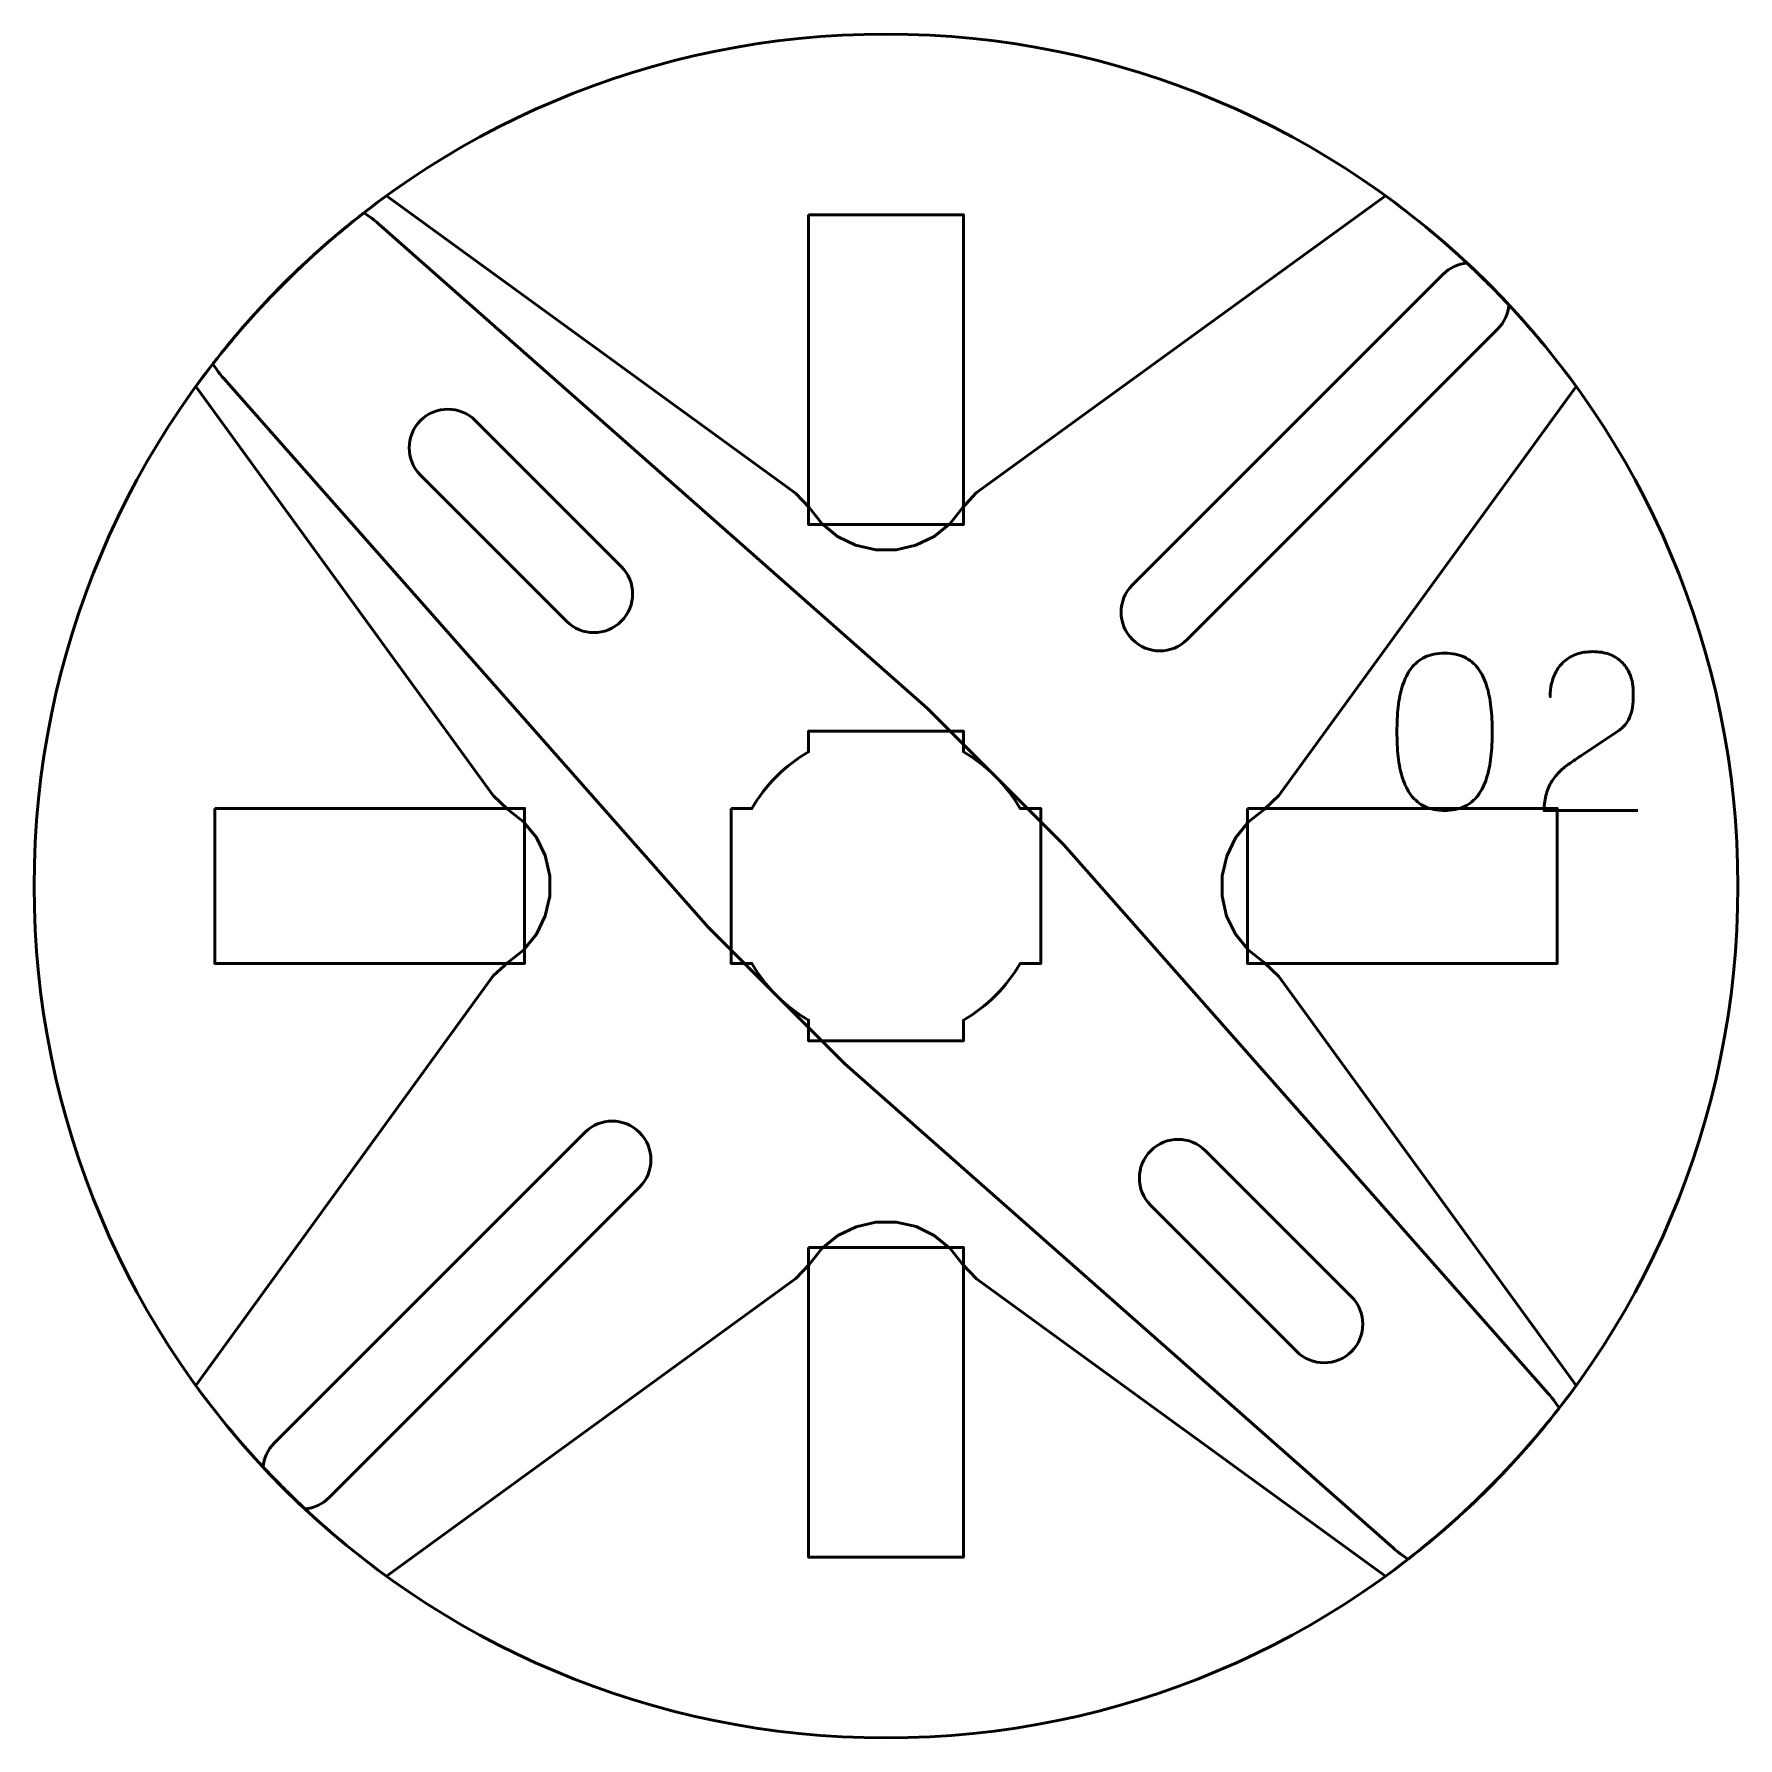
# Model space of a CAD drawing. Header units: centimetres. Extents: x -12.15 to -8.85, y -16.5 to -13.2.
import ezdxf

# ---------------------------------------------------------------- set-up
doc = ezdxf.new("R2010")
doc.units = ezdxf.units.CM
doc.header["$MEASUREMENT"] = 0
doc.layers.add('Layer 1', color=7, linetype='Continuous')

msp = doc.modelspace()

# ---------------------------------------------------------------- linework, layer by layer
at = {"layer": 'Layer 1', "lineweight": 53}
msp.add_ellipse((-10.5, -14.85), major_axis=(0, 1.65), ratio=1, dxfattribs=at)
at = {"layer": 'Layer 1', "color": 5, "lineweight": 53}
for points, knots in [([(-11.46744, -13.51347), (-11.46744, -13.51347), (-10.67532, -14.08937), (-10.67532, -14.08937), (-10.67532, -14.08937), (-10.67532, -14.08937), (-10.64843, -14.11738), (-10.64843, -14.11738), (-10.64843, -14.11738), (-10.64843, -14.11738), (-10.62435, -14.14819), (-10.62435, -14.14819), (-10.62435, -14.14819), (-10.62435, -14.14819), (-10.5941, -14.17283), (-10.5941, -14.17283), (-10.5941, -14.17283), (-10.5941, -14.17283), (-10.55882, -14.19019), (-10.55882, -14.19019), (-10.55882, -14.19019), (-10.55882, -14.19019), (-10.5196, -14.19916), (-10.5196, -14.19916), (-10.5196, -14.19916), (-10.5196, -14.19916), (-10.48039, -14.19915), (-10.48039, -14.19915), (-10.48039, -14.19915), (-10.48039, -14.19915), (-10.44231, -14.19019), (-10.44231, -14.19019), (-10.44231, -14.19019), (-10.44231, -14.19019), (-10.40646, -14.17338), (-10.40646, -14.17338), (-10.40646, -14.17338), (-10.40646, -14.17338), (-10.37565, -14.14818), (-10.37565, -14.14818), (-10.37565, -14.14818), (-10.37565, -14.14818), (-10.35158, -14.11738), (-10.35158, -14.11738), (-10.35158, -14.11738), (-10.35158, -14.11738), (-10.32525, -14.08881), (-10.32525, -14.08881), (-10.32525, -14.08881), (-10.32525, -14.08881), (-9.53251, -13.51349), (-9.53251, -13.51349), (-9.53251, -13.51349), (-9.39089, -13.6162), (-9.26626, -13.74087), (-9.16353, -13.88247), (-9.16353, -13.88247), (-9.16353, -13.88247), (-9.73936, -14.6747), (-9.73936, -14.6747), (-9.73936, -14.6747), (-9.73936, -14.6747), (-9.76738, -14.70158), (-9.76738, -14.70158), (-9.76738, -14.70158), (-9.76738, -14.70158), (-9.79817, -14.72566), (-9.79817, -14.72566), (-9.79817, -14.72566), (-9.79817, -14.72566), (-9.82337, -14.75647), (-9.82337, -14.75647), (-9.82337, -14.75647), (-9.82337, -14.75647), (-9.84018, -14.79232), (-9.84018, -14.79232), (-9.84018, -14.79232), (-9.84018, -14.79232), (-9.84914, -14.83039), (-9.84914, -14.83039), (-9.84914, -14.83039), (-9.84914, -14.83039), (-9.84915, -14.86961), (-9.84915, -14.86961), (-9.84915, -14.86961), (-9.84915, -14.86961), (-9.84075, -14.90826), (-9.84075, -14.90826), (-9.84075, -14.90826), (-9.84075, -14.90826), (-9.82338, -14.94355), (-9.82338, -14.94355), (-9.82338, -14.94355), (-9.82338, -14.94355), (-9.79818, -14.97436), (-9.79818, -14.97436), (-9.79818, -14.97436), (-9.79818, -14.97436), (-9.76737, -14.99844), (-9.76737, -14.99844), (-9.76737, -14.99844), (-9.76737, -14.99844), (-9.73936, -15.02532), (-9.73936, -15.02532), (-9.73936, -15.02532), (-9.73936, -15.02532), (-9.16354, -15.81754), (-9.16354, -15.81754), (-9.16354, -15.81754), (-9.26625, -15.95914), (-9.39089, -16.08376), (-9.53247, -16.18647), (-9.53247, -16.18647), (-9.53247, -16.18647), (-10.32468, -15.61064), (-10.32468, -15.61064), (-10.32468, -15.61064), (-10.32468, -15.61064), (-10.35157, -15.58264), (-10.35157, -15.58264), (-10.35157, -15.58264), (-10.35157, -15.58264), (-10.37565, -15.55183), (-10.37565, -15.55183), (-10.37565, -15.55183), (-10.37565, -15.55183), (-10.40646, -15.52663), (-10.40646, -15.52663), (-10.40646, -15.52663), (-10.40646, -15.52663), (-10.44175, -15.50926), (-10.44175, -15.50926), (-10.44175, -15.50926), (-10.44175, -15.50926), (-10.4804, -15.50086), (-10.4804, -15.50086), (-10.4804, -15.50086), (-10.4804, -15.50086), (-10.51961, -15.50086), (-10.51961, -15.50086), (-10.51961, -15.50086), (-10.51961, -15.50086), (-10.55769, -15.50983), (-10.55769, -15.50983), (-10.55769, -15.50983), (-10.55769, -15.50983), (-10.59354, -15.52663), (-10.59354, -15.52663), (-10.59354, -15.52663), (-10.59354, -15.52663), (-10.62435, -15.55184), (-10.62435, -15.55184), (-10.62435, -15.55184), (-10.62435, -15.55184), (-10.64843, -15.58264), (-10.64843, -15.58264), (-10.64843, -15.58264), (-10.64843, -15.58264), (-10.67475, -15.61009), (-10.67475, -15.61009), (-10.67475, -15.61009), (-10.67475, -15.61009), (-11.46753, -16.18646), (-11.46753, -16.18646), (-11.46753, -16.18646), (-11.60914, -16.08375), (-11.73378, -15.95909), (-11.8365, -15.81749), (-11.8365, -15.81749), (-11.8365, -15.81749), (-11.26064, -15.0242), (-11.26064, -15.0242), (-11.26064, -15.0242), (-11.26064, -15.0242), (-11.23263, -14.99844), (-11.23263, -14.99844), (-11.23263, -14.99844), (-11.23263, -14.99844), (-11.20183, -14.97436), (-11.20183, -14.97436), (-11.20183, -14.97436), (-11.20183, -14.97436), (-11.17662, -14.94355), (-11.17662, -14.94355), (-11.17662, -14.94355), (-11.17662, -14.94355), (-11.15982, -14.9077), (-11.15982, -14.9077), (-11.15982, -14.9077), (-11.15982, -14.9077), (-11.15086, -14.86961), (-11.15086, -14.86961), (-11.15086, -14.86961), (-11.15086, -14.86961), (-11.15085, -14.83041), (-11.15085, -14.83041), (-11.15085, -14.83041), (-11.15085, -14.83041), (-11.15982, -14.79119), (-11.15982, -14.79119), (-11.15982, -14.79119), (-11.15982, -14.79119), (-11.17718, -14.75591), (-11.17718, -14.75591), (-11.17718, -14.75591), (-11.17718, -14.75591), (-11.20182, -14.72567), (-11.20182, -14.72567), (-11.20182, -14.72567), (-11.20182, -14.72567), (-11.23263, -14.70158), (-11.23263, -14.70158), (-11.23263, -14.70158), (-11.23263, -14.70158), (-11.26064, -14.67469), (-11.26064, -14.67469), (-11.26064, -14.67469), (-11.26064, -14.67469), (-11.83654, -13.88257), (-11.83654, -13.88257), (-11.83654, -13.88257), (-11.73379, -13.74091), (-11.60911, -13.61621), (-11.46744, -13.51347)], [0, 0, 0, 0, 0.0178571, 0.0178571, 0.0178571, 0.0178571, 0.0357143, 0.0357143, 0.0357143, 0.0357143, 0.0535714, 0.0535714, 0.0535714, 0.0535714, 0.0714286, 0.0714286, 0.0714286, 0.0714286, 0.0892857, 0.0892857, 0.0892857, 0.0892857, 0.1071429, 0.1071429, 0.1071429, 0.1071429, 0.125, 0.125, 0.125, 0.125, 0.1428571, 0.1428571, 0.1428571, 0.1428571, 0.1607143, 0.1607143, 0.1607143, 0.1607143, 0.1785714, 0.1785714, 0.1785714, 0.1785714, 0.1964286, 0.1964286, 0.1964286, 0.1964286, 0.2142857, 0.2142857, 0.2142857, 0.2142857, 0.2321429, 0.2321429, 0.2321429, 0.2321429, 0.25, 0.25, 0.25, 0.25, 0.2678571, 0.2678571, 0.2678571, 0.2678571, 0.2857143, 0.2857143, 0.2857143, 0.2857143, 0.3035714, 0.3035714, 0.3035714, 0.3035714, 0.3214286, 0.3214286, 0.3214286, 0.3214286, 0.3392857, 0.3392857, 0.3392857, 0.3392857, 0.3571429, 0.3571429, 0.3571429, 0.3571429, 0.375, 0.375, 0.375, 0.375, 0.3928571, 0.3928571, 0.3928571, 0.3928571, 0.4107143, 0.4107143, 0.4107143, 0.4107143, 0.4285714, 0.4285714, 0.4285714, 0.4285714, 0.4464286, 0.4464286, 0.4464286, 0.4464286, 0.4642857, 0.4642857, 0.4642857, 0.4642857, 0.4821429, 0.4821429, 0.4821429, 0.4821429, 0.5, 0.5, 0.5, 0.5, 0.5178571, 0.5178571, 0.5178571, 0.5178571, 0.5357143, 0.5357143, 0.5357143, 0.5357143, 0.5535714, 0.5535714, 0.5535714, 0.5535714, 0.5714286, 0.5714286, 0.5714286, 0.5714286, 0.5892857, 0.5892857, 0.5892857, 0.5892857, 0.6071429, 0.6071429, 0.6071429, 0.6071429, 0.625, 0.625, 0.625, 0.625, 0.6428571, 0.6428571, 0.6428571, 0.6428571, 0.6607143, 0.6607143, 0.6607143, 0.6607143, 0.6785714, 0.6785714, 0.6785714, 0.6785714, 0.6964286, 0.6964286, 0.6964286, 0.6964286, 0.7142857, 0.7142857, 0.7142857, 0.7142857, 0.7321429, 0.7321429, 0.7321429, 0.7321429, 0.75, 0.75, 0.75, 0.75, 0.7678571, 0.7678571, 0.7678571, 0.7678571, 0.7857143, 0.7857143, 0.7857143, 0.7857143, 0.8035714, 0.8035714, 0.8035714, 0.8035714, 0.8214286, 0.8214286, 0.8214286, 0.8214286, 0.8392857, 0.8392857, 0.8392857, 0.8392857, 0.8571429, 0.8571429, 0.8571429, 0.8571429, 0.875, 0.875, 0.875, 0.875, 0.8928571, 0.8928571, 0.8928571, 0.8928571, 0.9107143, 0.9107143, 0.9107143, 0.9107143, 0.9285714, 0.9285714, 0.9285714, 0.9285714, 0.9464286, 0.9464286, 0.9464286, 0.9464286, 0.9642857, 0.9642857, 0.9642857, 0.9642857, 0.9821429, 0.9821429, 0.9821429, 0.9821429, 1, 1, 1, 1]), ([(-10.57955, -15.19471), (-10.57955, -15.19471), (-10.84471, -14.92955), (-10.84471, -14.92955), (-10.84471, -14.92955), (-10.84471, -14.92955), (-11.77279, -13.87773), (-11.77279, -13.87773), (-11.77279, -13.87773), (-11.78482, -13.8657), (-11.79508, -13.85257), (-11.80361, -13.83866), (-11.80361, -13.83866), (-11.71877, -13.72947), (-11.62053, -13.63124), (-11.51134, -13.54639), (-11.51134, -13.54639), (-11.49743, -13.55492), (-11.4843, -13.56518), (-11.47227, -13.57721), (-11.47227, -13.57721), (-11.47227, -13.57721), (-10.42045, -14.50529), (-10.42045, -14.50529), (-10.42045, -14.50529), (-10.42045, -14.50529), (-10.15529, -14.77045), (-10.15529, -14.77045), (-10.15529, -14.77045), (-10.15529, -14.77045), (-9.22721, -15.82227), (-9.22721, -15.82227), (-9.22721, -15.82227), (-9.21518, -15.8343), (-9.20492, -15.84743), (-9.19639, -15.86134), (-9.19639, -15.86134), (-9.28123, -15.97053), (-9.37947, -16.06877), (-9.48865, -16.15361), (-9.48865, -16.15361), (-9.50256, -16.14508), (-9.5157, -16.13482), (-9.52773, -16.12279), (-9.52773, -16.12279), (-9.52773, -16.12279), (-10.57955, -15.19471), (-10.57955, -15.19471)], [0, 0, 0, 0, 0.0833333, 0.0833333, 0.0833333, 0.0833333, 0.1666667, 0.1666667, 0.1666667, 0.1666667, 0.25, 0.25, 0.25, 0.25, 0.3333333, 0.3333333, 0.3333333, 0.3333333, 0.4166667, 0.4166667, 0.4166667, 0.4166667, 0.5, 0.5, 0.5, 0.5, 0.5833333, 0.5833333, 0.5833333, 0.5833333, 0.6666667, 0.6666667, 0.6666667, 0.6666667, 0.75, 0.75, 0.75, 0.75, 0.8333333, 0.8333333, 0.8333333, 0.8333333, 0.9166667, 0.9166667, 0.9166667, 0.9166667, 1, 1, 1, 1]), ([(-9.41808, -14.70381), (-9.40327, -14.70374), (-9.3905, -14.70113), (-9.37984, -14.69605), (-9.37984, -14.69605), (-9.36926, -14.69097), (-9.36044, -14.6837), (-9.35339, -14.67446), (-9.35339, -14.67446), (-9.3464, -14.66515), (-9.3409, -14.65414), (-9.33681, -14.64144), (-9.33681, -14.64144), (-9.33278, -14.62874), (-9.32989, -14.61484), (-9.32827, -14.5996), (-9.32827, -14.5996), (-9.32657, -14.58436), (-9.32573, -14.56834), (-9.3258, -14.55141), (-9.3258, -14.55141), (-9.32573, -14.53455), (-9.32657, -14.51853), (-9.32827, -14.50336), (-9.32827, -14.50336), (-9.32989, -14.48819), (-9.33278, -14.47422), (-9.33681, -14.46152), (-9.33681, -14.46152), (-9.3409, -14.44889), (-9.3464, -14.43789), (-9.35339, -14.4285), (-9.35339, -14.4285), (-9.36044, -14.41919), (-9.36926, -14.41192), (-9.37984, -14.40684), (-9.37984, -14.40684), (-9.3905, -14.40169), (-9.40327, -14.39908), (-9.41808, -14.39901), (-9.41808, -14.39901), (-9.4329, -14.39908), (-9.44567, -14.40169), (-9.45633, -14.40684), (-9.45633, -14.40684), (-9.46691, -14.41192), (-9.47573, -14.41919), (-9.48278, -14.4285), (-9.48278, -14.4285), (-9.48977, -14.43789), (-9.49527, -14.44889), (-9.49936, -14.46152), (-9.49936, -14.46152), (-9.50339, -14.47422), (-9.50628, -14.48819), (-9.5079, -14.50336), (-9.5079, -14.50336), (-9.50959, -14.51853), (-9.51044, -14.53455), (-9.51037, -14.55141), (-9.51037, -14.55141), (-9.51044, -14.56834), (-9.50959, -14.58436), (-9.5079, -14.5996), (-9.5079, -14.5996), (-9.50628, -14.61484), (-9.50339, -14.62874), (-9.49936, -14.64144), (-9.49936, -14.64144), (-9.49527, -14.65414), (-9.48977, -14.66515), (-9.48278, -14.67446), (-9.48278, -14.67446), (-9.47573, -14.6837), (-9.46691, -14.69097), (-9.45633, -14.69605), (-9.45633, -14.69605), (-9.44567, -14.70113), (-9.4329, -14.70374), (-9.41808, -14.70381)], [0, 0, 0, 0, 0.05, 0.05, 0.05, 0.05, 0.1, 0.1, 0.1, 0.1, 0.15, 0.15, 0.15, 0.15, 0.2, 0.2, 0.2, 0.2, 0.25, 0.25, 0.25, 0.25, 0.3, 0.3, 0.3, 0.3, 0.35, 0.35, 0.35, 0.35, 0.4, 0.4, 0.4, 0.4, 0.45, 0.45, 0.45, 0.45, 0.5, 0.5, 0.5, 0.5, 0.55, 0.55, 0.55, 0.55, 0.6, 0.6, 0.6, 0.6, 0.65, 0.65, 0.65, 0.65, 0.7, 0.7, 0.7, 0.7, 0.75, 0.75, 0.75, 0.75, 0.8, 0.8, 0.8, 0.8, 0.85, 0.85, 0.85, 0.85, 0.9, 0.9, 0.9, 0.9, 0.95, 0.95, 0.95, 0.95, 1, 1, 1, 1]), ([(-9.41808, -14.70381), (-9.40327, -14.70374), (-9.3905, -14.70113), (-9.37984, -14.69605), (-9.37984, -14.69605), (-9.36926, -14.69097), (-9.36044, -14.6837), (-9.35339, -14.67446), (-9.35339, -14.67446), (-9.3464, -14.66515), (-9.3409, -14.65414), (-9.33681, -14.64144), (-9.33681, -14.64144), (-9.33278, -14.62874), (-9.32989, -14.61484), (-9.32827, -14.5996), (-9.32827, -14.5996), (-9.32657, -14.58436), (-9.32573, -14.56834), (-9.3258, -14.55141), (-9.3258, -14.55141), (-9.32573, -14.53455), (-9.32657, -14.51853), (-9.32827, -14.50336), (-9.32827, -14.50336), (-9.32989, -14.48819), (-9.33278, -14.47422), (-9.33681, -14.46152), (-9.33681, -14.46152), (-9.3409, -14.44889), (-9.3464, -14.43789), (-9.35339, -14.4285), (-9.35339, -14.4285), (-9.36044, -14.41919), (-9.36926, -14.41192), (-9.37984, -14.40684), (-9.37984, -14.40684), (-9.3905, -14.40169), (-9.40327, -14.39908), (-9.41808, -14.39901), (-9.41808, -14.39901), (-9.4329, -14.39908), (-9.44567, -14.40169), (-9.45633, -14.40684), (-9.45633, -14.40684), (-9.46691, -14.41192), (-9.47573, -14.41919), (-9.48278, -14.4285), (-9.48278, -14.4285), (-9.48977, -14.43789), (-9.49527, -14.44889), (-9.49936, -14.46152), (-9.49936, -14.46152), (-9.50339, -14.47422), (-9.50628, -14.48819), (-9.5079, -14.50336), (-9.5079, -14.50336), (-9.50959, -14.51853), (-9.51044, -14.53455), (-9.51037, -14.55141), (-9.51037, -14.55141), (-9.51044, -14.56834), (-9.50959, -14.58436), (-9.5079, -14.5996), (-9.5079, -14.5996), (-9.50628, -14.61484), (-9.50339, -14.62874), (-9.49936, -14.64144), (-9.49936, -14.64144), (-9.49527, -14.65414), (-9.48977, -14.66515), (-9.48278, -14.67446), (-9.48278, -14.67446), (-9.47573, -14.6837), (-9.46691, -14.69097), (-9.45633, -14.69605), (-9.45633, -14.69605), (-9.44567, -14.70113), (-9.4329, -14.70374), (-9.41808, -14.70381)], [0, 0, 0, 0, 0.05, 0.05, 0.05, 0.05, 0.1, 0.1, 0.1, 0.1, 0.15, 0.15, 0.15, 0.15, 0.2, 0.2, 0.2, 0.2, 0.25, 0.25, 0.25, 0.25, 0.3, 0.3, 0.3, 0.3, 0.35, 0.35, 0.35, 0.35, 0.4, 0.4, 0.4, 0.4, 0.45, 0.45, 0.45, 0.45, 0.5, 0.5, 0.5, 0.5, 0.55, 0.55, 0.55, 0.55, 0.6, 0.6, 0.6, 0.6, 0.65, 0.65, 0.65, 0.65, 0.7, 0.7, 0.7, 0.7, 0.75, 0.75, 0.75, 0.75, 0.8, 0.8, 0.8, 0.8, 0.85, 0.85, 0.85, 0.85, 0.9, 0.9, 0.9, 0.9, 0.95, 0.95, 0.95, 0.95, 1, 1, 1, 1]), ([(-9.04386, -14.70381), (-9.04386, -14.70381), (-9.22547, -14.70381), (-9.22547, -14.70381), (-9.22547, -14.70381), (-9.22512, -14.69153), (-9.22357, -14.68067), (-9.22095, -14.67135), (-9.22095, -14.67135), (-9.21827, -14.66204), (-9.21468, -14.65386), (-9.21023, -14.6468), (-9.21023, -14.6468), (-9.20571, -14.63975), (-9.20056, -14.63347), (-9.19471, -14.62796), (-9.19471, -14.62796), (-9.18885, -14.62239), (-9.18257, -14.61731), (-9.1758, -14.61251), (-9.1758, -14.61251), (-9.16903, -14.60778), (-9.16204, -14.60306), (-9.15477, -14.5984), (-9.15477, -14.5984), (-9.15477, -14.5984), (-9.08238, -14.55014), (-9.08238, -14.55014), (-9.08238, -14.55014), (-9.07498, -14.54492), (-9.06919, -14.53921), (-9.0651, -14.53307), (-9.0651, -14.53307), (-9.06094, -14.52693), (-9.05804, -14.52044), (-9.05628, -14.51359), (-9.05628, -14.51359), (-9.05459, -14.50682), (-9.05353, -14.49984), (-9.05318, -14.49278), (-9.05318, -14.49278), (-9.05282, -14.48565), (-9.05268, -14.47853), (-9.05275, -14.4714), (-9.05275, -14.4714), (-9.05275, -14.46555), (-9.05353, -14.45927), (-9.05508, -14.45249), (-9.05508, -14.45249), (-9.0567, -14.44579), (-9.05924, -14.43909), (-9.06284, -14.43246), (-9.06284, -14.43246), (-9.06644, -14.42582), (-9.07124, -14.41976), (-9.07723, -14.41425), (-9.07723, -14.41425), (-9.08323, -14.40882), (-9.09064, -14.40445), (-9.09946, -14.40113), (-9.09946, -14.40113), (-9.10828, -14.39781), (-9.11865, -14.39612), (-9.13064, -14.39605), (-9.13064, -14.39605), (-9.14271, -14.39612), (-9.15336, -14.39781), (-9.16254, -14.40106), (-9.16254, -14.40106), (-9.17171, -14.4043), (-9.17954, -14.40882), (-9.18603, -14.41453), (-9.18603, -14.41453), (-9.19252, -14.42025), (-9.19774, -14.42688), (-9.20183, -14.43429), (-9.20183, -14.43429), (-9.20593, -14.4417), (-9.20889, -14.4496), (-9.21079, -14.45793), (-9.21079, -14.45793), (-9.2127, -14.46625), (-9.21362, -14.47472), (-9.21362, -14.48326), (-9.21362, -14.48326), (-9.21362, -14.47472), (-9.2127, -14.46625), (-9.21079, -14.45793), (-9.21079, -14.45793), (-9.20889, -14.4496), (-9.20593, -14.4417), (-9.20183, -14.43429), (-9.20183, -14.43429), (-9.19774, -14.42688), (-9.19252, -14.42025), (-9.18603, -14.41453), (-9.18603, -14.41453), (-9.17954, -14.40882), (-9.17171, -14.4043), (-9.16254, -14.40106), (-9.16254, -14.40106), (-9.15336, -14.39781), (-9.14271, -14.39612), (-9.13064, -14.39605), (-9.13064, -14.39605), (-9.11865, -14.39612), (-9.10828, -14.39781), (-9.09946, -14.40113), (-9.09946, -14.40113), (-9.09064, -14.40445), (-9.08323, -14.40882), (-9.07723, -14.41425), (-9.07723, -14.41425), (-9.07124, -14.41976), (-9.06644, -14.42582), (-9.06284, -14.43246), (-9.06284, -14.43246), (-9.05924, -14.43909), (-9.0567, -14.44579), (-9.05508, -14.45249), (-9.05508, -14.45249), (-9.05353, -14.45927), (-9.05275, -14.46555), (-9.05275, -14.4714), (-9.05275, -14.4714), (-9.05268, -14.47853), (-9.05282, -14.48565), (-9.05318, -14.49278), (-9.05318, -14.49278), (-9.05353, -14.49984), (-9.05459, -14.50682), (-9.05628, -14.51359), (-9.05628, -14.51359), (-9.05804, -14.52044), (-9.06094, -14.52693), (-9.0651, -14.53307), (-9.0651, -14.53307), (-9.06919, -14.53921), (-9.07498, -14.54492), (-9.08238, -14.55014), (-9.08238, -14.55014), (-9.08238, -14.55014), (-9.15477, -14.5984), (-9.15477, -14.5984), (-9.15477, -14.5984), (-9.16204, -14.60306), (-9.16903, -14.60778), (-9.1758, -14.61251), (-9.1758, -14.61251), (-9.18257, -14.61731), (-9.18885, -14.62239), (-9.19471, -14.62796), (-9.19471, -14.62796), (-9.20056, -14.63347), (-9.20571, -14.63975), (-9.21023, -14.6468), (-9.21023, -14.6468), (-9.21468, -14.65386), (-9.21827, -14.66204), (-9.22095, -14.67135), (-9.22095, -14.67135), (-9.22357, -14.68067), (-9.22512, -14.69153), (-9.22547, -14.70381), (-9.22547, -14.70381), (-9.22547, -14.70381), (-9.04386, -14.70381), (-9.04386, -14.70381)], [0, 0, 0, 0, 0.0238095, 0.0238095, 0.0238095, 0.0238095, 0.047619, 0.047619, 0.047619, 0.047619, 0.0714286, 0.0714286, 0.0714286, 0.0714286, 0.0952381, 0.0952381, 0.0952381, 0.0952381, 0.1190476, 0.1190476, 0.1190476, 0.1190476, 0.1428571, 0.1428571, 0.1428571, 0.1428571, 0.1666667, 0.1666667, 0.1666667, 0.1666667, 0.1904762, 0.1904762, 0.1904762, 0.1904762, 0.2142857, 0.2142857, 0.2142857, 0.2142857, 0.2380952, 0.2380952, 0.2380952, 0.2380952, 0.2619048, 0.2619048, 0.2619048, 0.2619048, 0.2857143, 0.2857143, 0.2857143, 0.2857143, 0.3095238, 0.3095238, 0.3095238, 0.3095238, 0.3333333, 0.3333333, 0.3333333, 0.3333333, 0.3571429, 0.3571429, 0.3571429, 0.3571429, 0.3809524, 0.3809524, 0.3809524, 0.3809524, 0.4047619, 0.4047619, 0.4047619, 0.4047619, 0.4285714, 0.4285714, 0.4285714, 0.4285714, 0.452381, 0.452381, 0.452381, 0.452381, 0.4761905, 0.4761905, 0.4761905, 0.4761905, 0.5, 0.5, 0.5, 0.5, 0.5238095, 0.5238095, 0.5238095, 0.5238095, 0.547619, 0.547619, 0.547619, 0.547619, 0.5714286, 0.5714286, 0.5714286, 0.5714286, 0.5952381, 0.5952381, 0.5952381, 0.5952381, 0.6190476, 0.6190476, 0.6190476, 0.6190476, 0.6428571, 0.6428571, 0.6428571, 0.6428571, 0.6666667, 0.6666667, 0.6666667, 0.6666667, 0.6904762, 0.6904762, 0.6904762, 0.6904762, 0.7142857, 0.7142857, 0.7142857, 0.7142857, 0.7380952, 0.7380952, 0.7380952, 0.7380952, 0.7619048, 0.7619048, 0.7619048, 0.7619048, 0.7857143, 0.7857143, 0.7857143, 0.7857143, 0.8095238, 0.8095238, 0.8095238, 0.8095238, 0.8333333, 0.8333333, 0.8333333, 0.8333333, 0.8571429, 0.8571429, 0.8571429, 0.8571429, 0.8809524, 0.8809524, 0.8809524, 0.8809524, 0.9047619, 0.9047619, 0.9047619, 0.9047619, 0.9285714, 0.9285714, 0.9285714, 0.9285714, 0.952381, 0.952381, 0.952381, 0.952381, 0.9761905, 0.9761905, 0.9761905, 0.9761905, 1, 1, 1, 1])]:
    msp.add_open_spline(points, degree=3, knots=knots, dxfattribs=at)
at = {"layer": 'Layer 1', "lineweight": 53}
for points, knots in [([(-10.65004, -13.54991), (-10.65004, -13.54991), (-10.35004, -13.54991), (-10.35004, -13.54991), (-10.35004, -13.54991), (-10.35004, -13.54991), (-10.35004, -14.14992), (-10.35004, -14.14992), (-10.35004, -14.14992), (-10.35004, -14.14992), (-10.65004, -14.14992), (-10.65004, -14.14992), (-10.65004, -14.14992), (-10.65004, -14.14992), (-10.65004, -13.54991), (-10.65004, -13.54991)], [0, 0, 0, 0, 0.25, 0.25, 0.25, 0.25, 0.5, 0.5, 0.5, 0.5, 0.75, 0.75, 0.75, 0.75, 1, 1, 1, 1]), ([(-9.91663, -14.3727), (-9.94591, -14.40198), (-9.99341, -14.40198), (-10.02269, -14.3727), (-10.02269, -14.3727), (-10.05197, -14.34341), (-10.05197, -14.29591), (-10.02269, -14.26663), (-10.02269, -14.26663), (-10.02269, -14.26663), (-9.42165, -13.66559), (-9.42165, -13.66559), (-9.42165, -13.66559), (-9.40847, -13.65241), (-9.39159, -13.64516), (-9.37435, -13.64385), (-9.37435, -13.64385), (-9.3466, -13.66976), (-9.31975, -13.69662), (-9.29384, -13.72437), (-9.29384, -13.72437), (-9.29515, -13.7416), (-9.3024, -13.75848), (-9.31558, -13.77166), (-9.31558, -13.77166), (-9.31558, -13.77166), (-9.91663, -14.3727), (-9.91663, -14.3727)], [0, 0, 0, 0, 0.1428571, 0.1428571, 0.1428571, 0.1428571, 0.2857143, 0.2857143, 0.2857143, 0.2857143, 0.4285714, 0.4285714, 0.4285714, 0.4285714, 0.5714286, 0.5714286, 0.5714286, 0.5714286, 0.7142857, 0.7142857, 0.7142857, 0.7142857, 0.8571429, 0.8571429, 0.8571429, 0.8571429, 1, 1, 1, 1]), ([(-11.29549, -13.94844), (-11.32477, -13.91916), (-11.37228, -13.91916), (-11.40156, -13.94844), (-11.40156, -13.94844), (-11.43084, -13.97772), (-11.43084, -14.02522), (-11.40156, -14.0545), (-11.40156, -14.0545), (-11.40156, -14.0545), (-11.11871, -14.33735), (-11.11871, -14.33735), (-11.11871, -14.33735), (-11.08943, -14.36663), (-11.04193, -14.36663), (-11.01265, -14.33735), (-11.01265, -14.33735), (-10.98337, -14.30807), (-10.98337, -14.26056), (-11.01265, -14.23128), (-11.01265, -14.23128), (-11.01265, -14.23128), (-11.29549, -13.94844), (-11.29549, -13.94844)], [0, 0, 0, 0, 0.1666667, 0.1666667, 0.1666667, 0.1666667, 0.3333333, 0.3333333, 0.3333333, 0.3333333, 0.5, 0.5, 0.5, 0.5, 0.6666667, 0.6666667, 0.6666667, 0.6666667, 0.8333333, 0.8333333, 0.8333333, 0.8333333, 1, 1, 1, 1]), ([(-10.8, -14.69994), (-10.8, -14.69994), (-10.7598, -14.69994), (-10.7598, -14.69994), (-10.7598, -14.69994), (-10.73347, -14.65442), (-10.69551, -14.61649), (-10.65, -14.59016), (-10.65, -14.59016), (-10.65, -14.59016), (-10.65, -14.54994), (-10.65, -14.54994), (-10.65, -14.54994), (-10.65, -14.54994), (-10.35, -14.54994), (-10.35, -14.54994), (-10.35, -14.54994), (-10.35, -14.54994), (-10.35, -14.59013), (-10.35, -14.59013), (-10.35, -14.59013), (-10.30447, -14.61646), (-10.26648, -14.65441), (-10.24012, -14.69994), (-10.24012, -14.69994), (-10.24012, -14.69994), (-10.2, -14.69994), (-10.2, -14.69994), (-10.2, -14.69994), (-10.2, -14.69994), (-10.2, -14.84536), (-10.2, -14.84536), (-10.2, -14.84536), (-10.2, -14.84536), (-10.19994, -14.85001), (-10.19994, -14.85001), (-10.19994, -14.85001), (-10.19994, -14.85001), (-10.2, -14.85465), (-10.2, -14.85465), (-10.2, -14.85465), (-10.2, -14.85465), (-10.2, -14.99994), (-10.2, -14.99994), (-10.2, -14.99994), (-10.2, -14.99994), (-10.24007, -14.99994), (-10.24007, -14.99994), (-10.24007, -14.99994), (-10.26642, -15.04551), (-10.30442, -15.08352), (-10.35, -15.10988), (-10.35, -15.10988), (-10.35, -15.10988), (-10.35, -15.14994), (-10.35, -15.14994), (-10.35, -15.14994), (-10.35, -15.14994), (-10.49328, -15.14994), (-10.49328, -15.14994), (-10.49328, -15.14994), (-10.49328, -15.14994), (-10.49995, -15.15002), (-10.49995, -15.15002), (-10.49995, -15.15002), (-10.49995, -15.15002), (-10.50663, -15.14994), (-10.50663, -15.14994), (-10.50663, -15.14994), (-10.50663, -15.14994), (-10.65, -15.14994), (-10.65, -15.14994), (-10.65, -15.14994), (-10.65, -15.14994), (-10.65, -15.10984), (-10.65, -15.10984), (-10.65, -15.10984), (-10.69554, -15.08348), (-10.73352, -15.04549), (-10.75985, -14.99994), (-10.75985, -14.99994), (-10.75985, -14.99994), (-10.8, -14.99994), (-10.8, -14.99994), (-10.8, -14.99994), (-10.8, -14.99994), (-10.8, -14.69994), (-10.8, -14.69994)], [0, 0, 0, 0, 0.0454545, 0.0454545, 0.0454545, 0.0454545, 0.0909091, 0.0909091, 0.0909091, 0.0909091, 0.1363636, 0.1363636, 0.1363636, 0.1363636, 0.1818182, 0.1818182, 0.1818182, 0.1818182, 0.2272727, 0.2272727, 0.2272727, 0.2272727, 0.2727273, 0.2727273, 0.2727273, 0.2727273, 0.3181818, 0.3181818, 0.3181818, 0.3181818, 0.3636364, 0.3636364, 0.3636364, 0.3636364, 0.4090909, 0.4090909, 0.4090909, 0.4090909, 0.4545455, 0.4545455, 0.4545455, 0.4545455, 0.5, 0.5, 0.5, 0.5, 0.5454545, 0.5454545, 0.5454545, 0.5454545, 0.5909091, 0.5909091, 0.5909091, 0.5909091, 0.6363636, 0.6363636, 0.6363636, 0.6363636, 0.6818182, 0.6818182, 0.6818182, 0.6818182, 0.7272727, 0.7272727, 0.7272727, 0.7272727, 0.7727273, 0.7727273, 0.7727273, 0.7727273, 0.8181818, 0.8181818, 0.8181818, 0.8181818, 0.8636364, 0.8636364, 0.8636364, 0.8636364, 0.9090909, 0.9090909, 0.9090909, 0.9090909, 0.9545455, 0.9545455, 0.9545455, 0.9545455, 1, 1, 1, 1]), ([(-11.79999, -14.69986), (-11.79999, -14.69986), (-11.19998, -14.69986), (-11.19998, -14.69986), (-11.19998, -14.69986), (-11.19998, -14.69986), (-11.19998, -14.99986), (-11.19998, -14.99986), (-11.19998, -14.99986), (-11.19998, -14.99986), (-11.79999, -14.99986), (-11.79999, -14.99986), (-11.79999, -14.99986), (-11.79999, -14.99986), (-11.79999, -14.69986), (-11.79999, -14.69986)], [0, 0, 0, 0, 0.25, 0.25, 0.25, 0.25, 0.5, 0.5, 0.5, 0.5, 0.75, 0.75, 0.75, 0.75, 1, 1, 1, 1]), ([(-9.79992, -14.69986), (-9.79992, -14.69986), (-9.19992, -14.69986), (-9.19992, -14.69986), (-9.19992, -14.69986), (-9.19992, -14.69986), (-9.19992, -14.99986), (-9.19992, -14.99986), (-9.19992, -14.99986), (-9.19992, -14.99986), (-9.79992, -14.99986), (-9.79992, -14.99986), (-9.79992, -14.99986), (-9.79992, -14.99986), (-9.79992, -14.69986), (-9.79992, -14.69986)], [0, 0, 0, 0, 0.25, 0.25, 0.25, 0.25, 0.5, 0.5, 0.5, 0.5, 0.75, 0.75, 0.75, 0.75, 1, 1, 1, 1]), ([(-11.57833, -16.0344), (-11.59152, -16.04759), (-11.6084, -16.05483), (-11.62565, -16.05614), (-11.62565, -16.05614), (-11.6534, -16.03023), (-11.68023, -16.00338), (-11.70614, -15.97564), (-11.70614, -15.97564), (-11.70483, -15.9584), (-11.69758, -15.94152), (-11.6844, -15.92834), (-11.6844, -15.92834), (-11.6844, -15.92834), (-11.08336, -15.3273), (-11.08336, -15.3273), (-11.08336, -15.3273), (-11.05408, -15.29802), (-11.00657, -15.29802), (-10.97729, -15.3273), (-10.97729, -15.3273), (-10.94801, -15.35658), (-10.94801, -15.40408), (-10.97729, -15.43336), (-10.97729, -15.43336), (-10.97729, -15.43336), (-11.57833, -16.0344), (-11.57833, -16.0344)], [0, 0, 0, 0, 0.1428571, 0.1428571, 0.1428571, 0.1428571, 0.2857143, 0.2857143, 0.2857143, 0.2857143, 0.4285714, 0.4285714, 0.4285714, 0.4285714, 0.5714286, 0.5714286, 0.5714286, 0.5714286, 0.7142857, 0.7142857, 0.7142857, 0.7142857, 0.8571429, 0.8571429, 0.8571429, 0.8571429, 1, 1, 1, 1]), ([(-9.88128, -15.36265), (-9.91057, -15.33336), (-9.95807, -15.33336), (-9.98735, -15.36265), (-9.98735, -15.36265), (-10.01663, -15.39193), (-10.01663, -15.43943), (-9.98735, -15.46871), (-9.98735, -15.46871), (-9.98735, -15.46871), (-9.70451, -15.75155), (-9.70451, -15.75155), (-9.70451, -15.75155), (-9.67523, -15.78084), (-9.62772, -15.78084), (-9.59844, -15.75155), (-9.59844, -15.75155), (-9.56916, -15.72227), (-9.56916, -15.67477), (-9.59844, -15.64549), (-9.59844, -15.64549), (-9.59844, -15.64549), (-9.88128, -15.36265), (-9.88128, -15.36265)], [0, 0, 0, 0, 0.1666667, 0.1666667, 0.1666667, 0.1666667, 0.3333333, 0.3333333, 0.3333333, 0.3333333, 0.5, 0.5, 0.5, 0.5, 0.6666667, 0.6666667, 0.6666667, 0.6666667, 0.8333333, 0.8333333, 0.8333333, 0.8333333, 1, 1, 1, 1]), ([(-10.65004, -15.54998), (-10.65004, -15.54998), (-10.35004, -15.54998), (-10.35004, -15.54998), (-10.35004, -15.54998), (-10.35004, -15.54998), (-10.35004, -16.14998), (-10.35004, -16.14998), (-10.35004, -16.14998), (-10.35004, -16.14998), (-10.65004, -16.14998), (-10.65004, -16.14998), (-10.65004, -16.14998), (-10.65004, -16.14998), (-10.65004, -15.54998), (-10.65004, -15.54998)], [0, 0, 0, 0, 0.25, 0.25, 0.25, 0.25, 0.5, 0.5, 0.5, 0.5, 0.75, 0.75, 0.75, 0.75, 1, 1, 1, 1])]:
    msp.add_open_spline(points, degree=3, knots=knots, dxfattribs=at)

doc.saveas('drawing.dxf')
